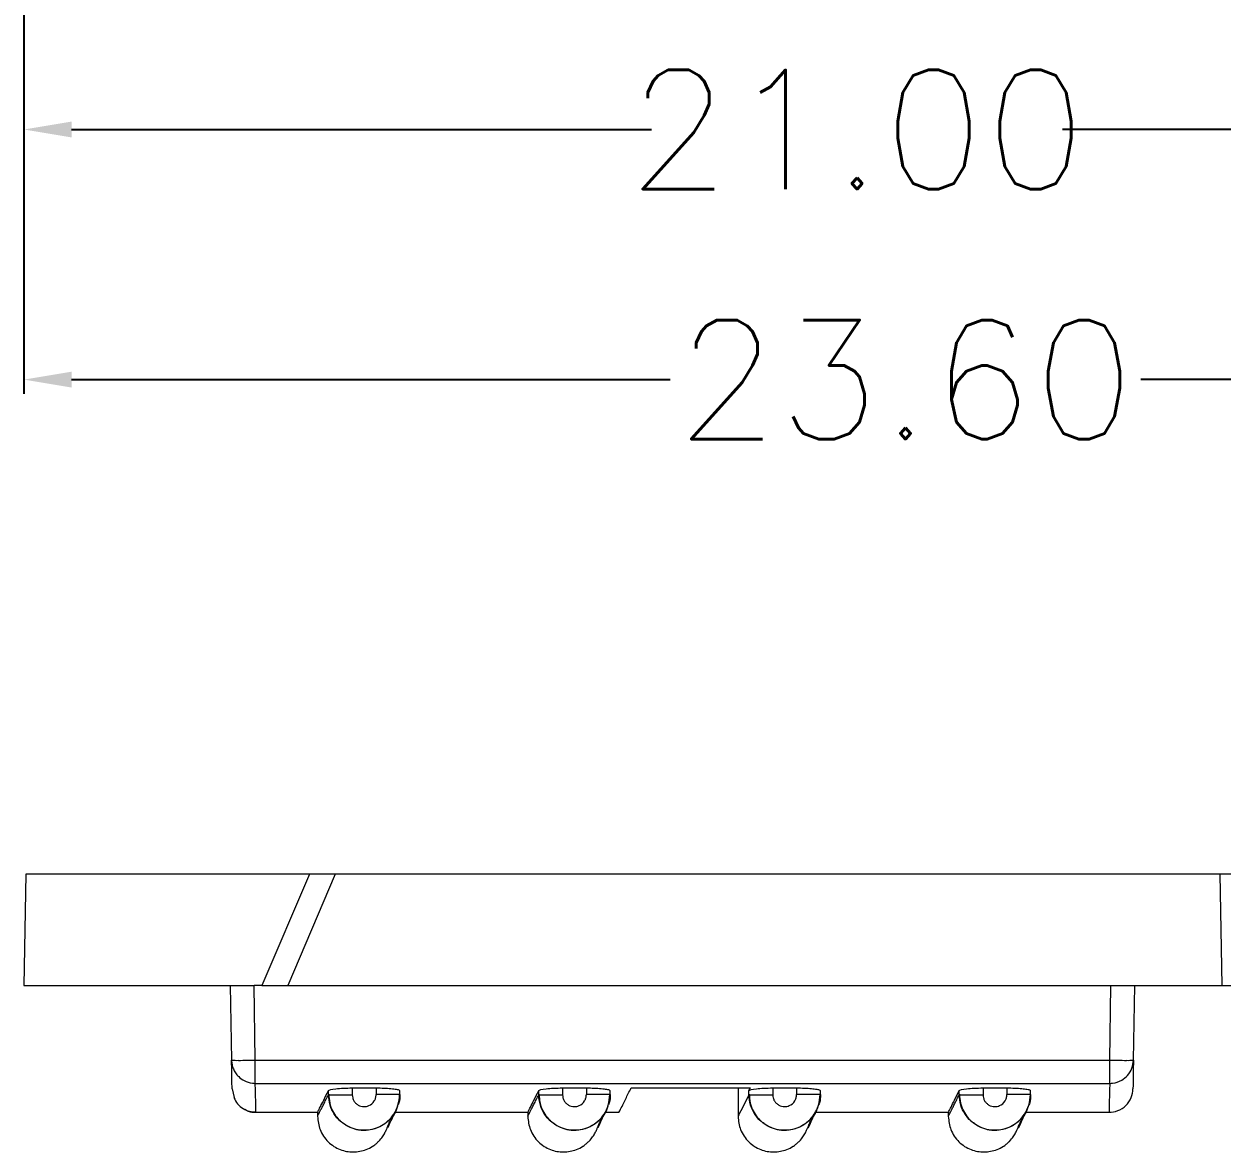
# Model space of a CAD drawing. Header units: inches. Extents: x 1474 to 3696, y 573 to 1061.
# Drawn here: x 3563.14 to 3578.24, y 639.49 to 653.71 of the extents above; entities that cross this region are included whole.
import ezdxf

# ---------------------------------------------------------------- set-up
doc = ezdxf.new("R2010")
doc.units = ezdxf.units.IN
doc.styles.get("Standard").update_dxf_attribs({"font": 'txt', "bigfont": 'gbcbig.shx'})
doc.dimstyles.new('2', dxfattribs={"dimtxt": 1.5, "dimasz": 0.6, "dimexe": 0.18, "dimexo": 0.0625, "dimgap": 0.09, "dimtad": 0, "dimtih": 1, "dimtoh": 1, "dimzin": 0, "dimdsep": 46, "dimtxsty": 'Standard', "dimcen": 0, "dimadec": 0, "dimazin": 2, "dimtfac": 1, "dimtofl": 0, "dimtmove": 0, "dimatfit": 3, "dimfxl": 0, "dimtolj": 1, "dimtzin": 0, "dimarcsym": 0})

# ---------------------------------------------------------------- blocks, each defined once
blk = doc.blocks.new('*D171')
at = {"color": 0, "lineweight": -2, "transparency": 16777216}
for p, q in [((3586.739, 659.063), (3586.739, 649.045)), ((3563.139, 658.963), (3563.139, 649.045)), ((3563.739, 649.225), (3571.284, 649.225)), ((3586.139, 649.225), (3577.214, 649.225))]:
    blk.add_line(p, q, dxfattribs=at)
at = {"color": 0, "transparency": 16777216}
for points in [[(3563.739, 649.325), (3563.739, 649.125), (3563.139, 649.225)], [(3586.139, 649.325), (3586.139, 649.125), (3586.739, 649.225)]]:
    blk.add_solid(points, dxfattribs=at)
at = {"layer": 'Defpoints', "color": 0, "transparency": 16777216}
for p in [(3586.739, 659.126), (3563.139, 659.026), (3586.739, 649.225)]:
    blk.add_point(p, dxfattribs=at)
at = {"color": 0, "transparency": 16777216, "insert": (3574.249, 649.225), "char_height": 1.5, "attachment_point": 5}
blk.add_mtext('\\A1;23.60', dxfattribs=at)
blk = doc.blocks.new('*D174')
at = {"color": 0, "lineweight": -2, "transparency": 16777216}
for p, q in [((3563.139, 659.504), (3563.139, 652.197)), ((3584.139, 658.263), (3584.139, 652.197)), ((3563.739, 652.377), (3571.049, 652.377)), ((3583.539, 652.377), (3576.229, 652.377))]:
    blk.add_line(p, q, dxfattribs=at)
at = {"color": 0, "transparency": 16777216}
for points in [[(3563.739, 652.477), (3563.739, 652.277), (3563.139, 652.377)], [(3583.539, 652.477), (3583.539, 652.277), (3584.139, 652.377)]]:
    blk.add_solid(points, dxfattribs=at)
at = {"layer": 'Defpoints', "color": 0, "transparency": 16777216}
for p in [(3563.139, 659.566), (3584.139, 658.326), (3563.139, 652.377)]:
    blk.add_point(p, dxfattribs=at)
at = {"color": 0, "transparency": 16777216, "insert": (3573.639, 652.377), "char_height": 1.5, "attachment_point": 5}
blk.add_mtext('\\A1;21.00', dxfattribs=at)

msp = doc.modelspace()

# ---------------------------------------------------------------- linework, layer by layer
at = {"color": 7, "linetype": 'Continuous', "lineweight": 15}
for p, q in [((3563.164, 642.991), (3563.139, 641.591)), ((3566.739, 642.991), (3563.164, 642.991)), ((3566.739, 642.991), (3566.139, 641.591)), ((3567.063, 642.991), (3566.463, 641.591)), ((3567.063, 642.991), (3566.739, 642.991)), ((3578.215, 642.991), (3567.063, 642.991)), ((3578.239, 641.591), (3578.215, 642.991)), ((3578.515, 642.991), (3578.215, 642.991)), ((3563.139, 641.591), (3566.039, 641.591)), ((3565.739, 641.591), (3565.756, 640.648)), ((3566.139, 641.591), (3566.039, 641.591)), ((3566.055, 640.648), (3566.039, 641.591)), ((3566.139, 641.591), (3566.463, 641.591)), ((3566.463, 641.591), (3578.239, 641.591)), ((3576.823, 640.648), (3576.839, 641.591)), ((3577.123, 640.648), (3577.139, 641.591)), ((3578.239, 641.591), (3578.539, 641.591)), ((3566.055, 640.648), (3576.823, 640.648)), ((3566.055, 640.356), (3566.055, 640.648)), ((3576.823, 640.356), (3576.823, 640.648)), ((3565.762, 640.286), (3565.787, 640.176)), ((3566.055, 640.356), (3576.823, 640.356)), ((3566.977, 640.213), (3566.977, 640.266)), ((3567.277, 640.298), (3567.577, 640.298)), ((3567.277, 640.298), (3567.277, 640.213)), ((3567.577, 640.298), (3567.577, 640.215)), ((3567.877, 640.211), (3567.877, 640.264)), ((3569.627, 640.213), (3569.627, 640.266)), ((3569.927, 640.298), (3570.227, 640.298)), ((3569.927, 640.298), (3569.927, 640.213)), ((3570.227, 640.298), (3570.227, 640.215)), ((3570.527, 640.211), (3570.527, 640.264)), ((3570.791, 640.298), (3572.294, 640.298)), ((3572.139, 640.298), (3572.139, 639.941)), ((3572.277, 640.213), (3572.277, 640.266)), ((3572.577, 640.298), (3572.877, 640.298)), ((3572.577, 640.298), (3572.577, 640.213)), ((3572.877, 640.298), (3572.877, 640.215)), ((3573.177, 640.211), (3573.177, 640.264)), ((3574.927, 640.213), (3574.927, 640.266)), ((3575.227, 640.298), (3575.527, 640.298)), ((3575.227, 640.298), (3575.227, 640.213)), ((3575.527, 640.298), (3575.527, 640.215)), ((3575.827, 640.211), (3575.827, 640.264)), ((3566.977, 640.213), (3566.984, 640.213)), ((3569.627, 640.213), (3569.634, 640.213)), ((3572.277, 640.213), (3572.284, 640.213)), ((3574.927, 640.213), (3574.934, 640.213)), ((3566.053, 639.991), (3566.839, 639.991)), ((3566.839, 639.991), (3566.839, 639.939)), ((3567.818, 639.991), (3569.489, 639.991)), ((3569.489, 639.991), (3569.489, 639.939)), ((3570.468, 639.991), (3570.639, 639.991)), ((3573.118, 639.991), (3574.789, 639.991)), ((3574.789, 639.991), (3574.789, 639.939)), ((3575.768, 639.991), (3576.816, 639.991))]:
    msp.add_line(p, q, dxfattribs=at)
for centre, radius, start, end in [((3565.818, 641.392), 0.746, 265.2095, 271.9649), ((3565.818, 653.525), 12.879, 270.1139, 271.0574), ((3577.06, 653.525), 12.879, 268.9426, 269.8861), ((3577.06, 641.392), 0.746, 268.0351, 274.7905)]:
    msp.add_arc(centre, radius, start, end, dxfattribs=at)
for points, knots in [([(3565.756, 640.648), (3565.757, 640.63), (3565.76, 640.592), (3565.777, 640.539), (3565.804, 640.487), (3565.849, 640.434), (3565.919, 640.383), (3565.994, 640.358), (3566.043, 640.356), (3566.055, 640.356)], [0, 0, 0, 0, 0.122284, 0.241377, 0.365382, 0.50059, 0.686932, 0.918584, 1, 1, 1, 1]), ([(3565.762, 640.286), (3565.762, 640.286), (3565.762, 640.288), (3565.762, 640.302), (3565.761, 640.324), (3565.761, 640.355), (3565.76, 640.395), (3565.759, 640.445), (3565.758, 640.503), (3565.757, 640.57), (3565.756, 640.622), (3565.756, 640.648)], [0, 0, 0, 0, 0.110851, 0.221715, 0.332614, 0.44357, 0.554606, 0.665745, 0.777008, 0.888419, 1, 1, 1, 1]), ([(3576.823, 640.356), (3576.835, 640.356), (3576.888, 640.359), (3576.971, 640.387), (3577.055, 640.456), (3577.11, 640.545), (3577.119, 640.614), (3577.123, 640.648)], [0, 0, 0, 0, 0.081602, 0.340594, 0.546345, 0.779324, 1, 1, 1, 1]), ([(3577.123, 640.648), (3577.122, 640.622), (3577.121, 640.57), (3577.12, 640.503), (3577.119, 640.445), (3577.118, 640.395), (3577.118, 640.355), (3577.117, 640.324), (3577.117, 640.302), (3577.116, 640.288), (3577.116, 640.286), (3577.116, 640.286)], [0, 0, 0, 0, 0.111556, 0.222948, 0.334199, 0.445332, 0.556368, 0.66733, 0.778241, 0.889124, 1, 1, 1, 1]), ([(3566.839, 639.991), (3566.841, 639.994), (3566.844, 640), (3566.871, 640.053), (3566.913, 640.137), (3566.956, 640.223), (3566.977, 640.266)], [0, 0, 0, 0, 0.24363, 0.495181, 0.747468, 1, 1, 1, 1]), ([(3566.977, 640.266), (3566.982, 640.274), (3567.016, 640.282), (3567.125, 640.294), (3567.2, 640.298), (3567.277, 640.298)], [0, 0, 0, 0, 0.5, 0.5, 1, 1, 1, 1]), ([(3567.577, 640.298), (3567.611, 640.298), (3567.678, 640.297), (3567.768, 640.291), (3567.835, 640.282), (3567.873, 640.273), (3567.875, 640.266), (3567.875, 640.264)], [0, 0, 0, 0, 0.212942, 0.42586, 0.639453, 0.854416, 1, 1, 1, 1]), ([(3569.489, 639.991), (3569.491, 639.994), (3569.494, 640), (3569.521, 640.053), (3569.563, 640.137), (3569.606, 640.223), (3569.627, 640.266)], [0, 0, 0, 0, 0.24363, 0.495181, 0.747468, 1, 1, 1, 1]), ([(3569.627, 640.266), (3569.632, 640.274), (3569.666, 640.282), (3569.775, 640.294), (3569.85, 640.298), (3569.927, 640.298)], [0, 0, 0, 0, 0.5, 0.5, 1, 1, 1, 1]), ([(3570.227, 640.298), (3570.261, 640.298), (3570.328, 640.297), (3570.418, 640.291), (3570.485, 640.282), (3570.523, 640.273), (3570.525, 640.266), (3570.525, 640.264)], [0, 0, 0, 0, 0.212942, 0.42586, 0.639453, 0.854416, 1, 1, 1, 1]), ([(3570.639, 639.991), (3570.641, 639.995), (3570.644, 640.001), (3570.674, 640.061), (3570.72, 640.154), (3570.767, 640.25), (3570.791, 640.298)], [0, 0, 0, 0, 0.242923, 0.494646, 0.747186, 1, 1, 1, 1]), ([(3572.277, 640.266), (3572.282, 640.274), (3572.316, 640.282), (3572.425, 640.294), (3572.5, 640.298), (3572.577, 640.298)], [0, 0, 0, 0, 0.5, 0.5, 1, 1, 1, 1]), ([(3572.877, 640.298), (3572.911, 640.298), (3572.978, 640.297), (3573.068, 640.291), (3573.135, 640.282), (3573.173, 640.273), (3573.175, 640.266), (3573.175, 640.264)], [0, 0, 0, 0, 0.2129416, 0.4258597, 0.6394527, 0.8544156, 1, 1, 1, 1]), ([(3574.789, 639.991), (3574.791, 639.994), (3574.794, 640), (3574.821, 640.053), (3574.863, 640.137), (3574.906, 640.223), (3574.927, 640.266)], [0, 0, 0, 0, 0.24363, 0.495181, 0.747468, 1, 1, 1, 1]), ([(3574.927, 640.266), (3574.932, 640.274), (3574.966, 640.282), (3575.075, 640.294), (3575.15, 640.298), (3575.227, 640.298)], [0, 0, 0, 0, 0.5, 0.5, 1, 1, 1, 1]), ([(3575.527, 640.298), (3575.561, 640.298), (3575.628, 640.297), (3575.718, 640.291), (3575.785, 640.282), (3575.823, 640.273), (3575.825, 640.266), (3575.825, 640.264)], [0, 0, 0, 0, 0.2129416, 0.4258597, 0.6394527, 0.8544156, 1, 1, 1, 1]), ([(3576.816, 639.991), (3576.886, 639.991), (3576.968, 640.019), (3577.085, 640.134), (3577.115, 640.215), (3577.116, 640.286)], [0, 0, 0, 0, 0.5, 0.5, 1, 1, 1, 1]), ([(3565.785, 640.176), (3565.799, 640.149), (3565.827, 640.095), (3565.899, 640.035), (3565.982, 639.999), (3566.037, 639.997), (3566.064, 639.996)], [0, 0, 0, 0, 0.2507133, 0.5025039, 0.7529079, 1, 1, 1, 1]), ([(3566.839, 639.941), (3566.839, 639.942), (3566.84, 639.943), (3566.847, 639.956), (3566.858, 639.978), (3566.873, 640.007), (3566.892, 640.046), (3566.916, 640.092), (3566.944, 640.147), (3566.966, 640.191), (3566.977, 640.213)], [0, 0, 0, 0, 0.125002, 0.249956, 0.374887, 0.499817, 0.624771, 0.74977, 0.874839, 1, 1, 1, 1]), ([(3567.156, 639.859), (3567.145, 639.866), (3567.103, 639.896), (3567.045, 639.97), (3566.989, 640.082), (3566.981, 640.168), (3566.977, 640.213)], [0, 0, 0, 0, 0.096284, 0.37112, 0.677634, 1, 1, 1, 1]), ([(3566.98, 640.221), (3566.983, 640.183), (3566.987, 640.109), (3567.025, 640.009), (3567.078, 639.931), (3567.122, 639.88), (3567.151, 639.863), (3567.157, 639.86)], [0, 0, 0, 0, 0.275563, 0.527074, 0.754169, 0.95659, 1, 1, 1, 1]), ([(3567.157, 639.86), (3567.19, 639.837), (3567.25, 639.796), (3567.364, 639.766), (3567.497, 639.763), (3567.627, 639.806), (3567.733, 639.882), (3567.806, 639.969), (3567.862, 640.082), (3567.87, 640.169), (3567.874, 640.215)], [0, 0, 0, 0, 0.120061, 0.221296, 0.348823, 0.520845, 0.623914, 0.738048, 0.863337, 1, 1, 1, 1]), ([(3567.277, 640.213), (3567.278, 640.199), (3567.28, 640.173), (3567.295, 640.136), (3567.319, 640.106), (3567.36, 640.074), (3567.42, 640.057), (3567.497, 640.073), (3567.549, 640.118), (3567.574, 640.172), (3567.576, 640.2), (3567.577, 640.215)], [0, 0, 0, 0, 0.0868371, 0.1674089, 0.2475094, 0.3330284, 0.4955701, 0.6270617, 0.8213731, 0.908935, 1, 1, 1, 1]), ([(3567.877, 640.215), (3567.881, 640.215), (3567.851, 640.215), (3567.739, 640.215), (3567.659, 640.215), (3567.577, 640.215)], [0, 0, 0, 0, 0.5, 0.5, 1, 1, 1, 1]), ([(3569.489, 639.941), (3569.489, 639.942), (3569.49, 639.943), (3569.497, 639.956), (3569.508, 639.978), (3569.523, 640.007), (3569.542, 640.046), (3569.566, 640.092), (3569.594, 640.147), (3569.616, 640.191), (3569.627, 640.213)], [0, 0, 0, 0, 0.125002, 0.249956, 0.374887, 0.499817, 0.624771, 0.74977, 0.874839, 1, 1, 1, 1]), ([(3569.806, 639.859), (3569.795, 639.866), (3569.753, 639.896), (3569.695, 639.97), (3569.639, 640.082), (3569.631, 640.168), (3569.627, 640.213)], [0, 0, 0, 0, 0.096284, 0.37112, 0.677634, 1, 1, 1, 1]), ([(3569.63, 640.221), (3569.633, 640.183), (3569.637, 640.109), (3569.675, 640.009), (3569.728, 639.931), (3569.772, 639.88), (3569.801, 639.863), (3569.807, 639.86)], [0, 0, 0, 0, 0.275563, 0.527074, 0.754169, 0.95659, 1, 1, 1, 1]), ([(3569.807, 639.86), (3569.84, 639.837), (3569.9, 639.796), (3570.014, 639.766), (3570.147, 639.763), (3570.277, 639.806), (3570.383, 639.882), (3570.456, 639.969), (3570.512, 640.082), (3570.52, 640.169), (3570.524, 640.215)], [0, 0, 0, 0, 0.120061, 0.221296, 0.348823, 0.520845, 0.623914, 0.738048, 0.863337, 1, 1, 1, 1]), ([(3569.927, 640.213), (3569.928, 640.199), (3569.93, 640.173), (3569.945, 640.136), (3569.969, 640.106), (3570.01, 640.074), (3570.07, 640.057), (3570.147, 640.073), (3570.199, 640.118), (3570.224, 640.172), (3570.226, 640.2), (3570.227, 640.215)], [0, 0, 0, 0, 0.086837, 0.167409, 0.247509, 0.333028, 0.49557, 0.627062, 0.821373, 0.908935, 1, 1, 1, 1]), ([(3570.527, 640.215), (3570.531, 640.215), (3570.501, 640.215), (3570.389, 640.215), (3570.309, 640.215), (3570.227, 640.215)], [0, 0, 0, 0, 0.5, 0.5, 1, 1, 1, 1]), ([(3572.456, 639.859), (3572.445, 639.866), (3572.403, 639.896), (3572.345, 639.97), (3572.289, 640.082), (3572.281, 640.168), (3572.277, 640.213)], [0, 0, 0, 0, 0.0962839, 0.3711201, 0.6776335, 1, 1, 1, 1]), ([(3572.28, 640.221), (3572.283, 640.183), (3572.287, 640.109), (3572.325, 640.009), (3572.378, 639.931), (3572.422, 639.88), (3572.451, 639.863), (3572.457, 639.86)], [0, 0, 0, 0, 0.275563, 0.527074, 0.754169, 0.95659, 1, 1, 1, 1]), ([(3572.457, 639.86), (3572.49, 639.837), (3572.55, 639.796), (3572.664, 639.766), (3572.797, 639.763), (3572.927, 639.806), (3573.033, 639.882), (3573.106, 639.969), (3573.162, 640.082), (3573.17, 640.169), (3573.174, 640.215)], [0, 0, 0, 0, 0.120061, 0.221296, 0.348823, 0.520845, 0.623914, 0.738048, 0.863337, 1, 1, 1, 1]), ([(3572.577, 640.213), (3572.578, 640.199), (3572.58, 640.173), (3572.595, 640.136), (3572.619, 640.106), (3572.66, 640.074), (3572.72, 640.057), (3572.797, 640.073), (3572.849, 640.118), (3572.874, 640.172), (3572.876, 640.2), (3572.877, 640.215)], [0, 0, 0, 0, 0.0868371, 0.1674089, 0.2475094, 0.3330284, 0.4955701, 0.6270617, 0.8213731, 0.908935, 1, 1, 1, 1]), ([(3573.177, 640.215), (3573.181, 640.215), (3573.151, 640.215), (3573.039, 640.215), (3572.959, 640.215), (3572.877, 640.215)], [0, 0, 0, 0, 0.5, 0.5, 1, 1, 1, 1]), ([(3574.789, 639.941), (3574.789, 639.942), (3574.79, 639.943), (3574.797, 639.956), (3574.808, 639.978), (3574.823, 640.007), (3574.842, 640.046), (3574.866, 640.092), (3574.894, 640.147), (3574.916, 640.191), (3574.927, 640.213)], [0, 0, 0, 0, 0.125002, 0.249956, 0.374887, 0.499817, 0.624771, 0.74977, 0.874839, 1, 1, 1, 1]), ([(3575.106, 639.859), (3575.095, 639.866), (3575.053, 639.896), (3574.995, 639.97), (3574.939, 640.082), (3574.931, 640.168), (3574.927, 640.213)], [0, 0, 0, 0, 0.096284, 0.37112, 0.677634, 1, 1, 1, 1]), ([(3574.93, 640.221), (3574.933, 640.183), (3574.937, 640.109), (3574.975, 640.009), (3575.028, 639.931), (3575.072, 639.88), (3575.101, 639.863), (3575.107, 639.86)], [0, 0, 0, 0, 0.2755634, 0.5270744, 0.754169, 0.95659, 1, 1, 1, 1]), ([(3575.107, 639.86), (3575.14, 639.837), (3575.2, 639.796), (3575.314, 639.766), (3575.447, 639.763), (3575.577, 639.806), (3575.683, 639.882), (3575.756, 639.969), (3575.812, 640.082), (3575.82, 640.169), (3575.824, 640.215)], [0, 0, 0, 0, 0.120061, 0.221296, 0.348823, 0.520845, 0.623914, 0.738048, 0.863337, 1, 1, 1, 1]), ([(3575.227, 640.213), (3575.228, 640.199), (3575.23, 640.173), (3575.245, 640.136), (3575.269, 640.106), (3575.31, 640.074), (3575.37, 640.057), (3575.447, 640.073), (3575.499, 640.118), (3575.524, 640.172), (3575.526, 640.2), (3575.527, 640.215)], [0, 0, 0, 0, 0.086837, 0.167409, 0.247509, 0.333028, 0.49557, 0.627062, 0.821373, 0.908935, 1, 1, 1, 1]), ([(3575.827, 640.215), (3575.831, 640.215), (3575.801, 640.215), (3575.689, 640.215), (3575.609, 640.215), (3575.527, 640.215)], [0, 0, 0, 0, 0.5, 0.5, 1, 1, 1, 1]), ([(3565.926, 640.029), (3565.939, 640.02), (3565.98, 639.995), (3566.029, 639.993), (3566.062, 639.991)], [0, 0, 0, 0, 0.31904, 1, 1, 1, 1]), ([(3566.839, 639.941), (3566.845, 639.883), (3566.855, 639.795), (3566.912, 639.69), (3566.971, 639.618), (3567.043, 639.56), (3567.147, 639.507), (3567.29, 639.48), (3567.43, 639.509), (3567.51, 639.544), (3567.534, 639.564), (3567.535, 639.564)], [0, 0, 0, 0, 0.177191, 0.272044, 0.368486, 0.464492, 0.558093, 0.731018, 0.903942, 0.997544, 1, 1, 1, 1]), ([(3567.535, 639.564), (3567.536, 639.565), (3567.554, 639.575), (3567.579, 639.597), (3567.626, 639.639), (3567.663, 639.689), (3567.691, 639.737), (3567.71, 639.778), (3567.724, 639.815), (3567.737, 639.846), (3567.75, 639.874), (3567.766, 639.901), (3567.785, 639.931), (3567.805, 639.966), (3567.822, 639.997), (3567.83, 640.012)], [0, 0, 0, 0, 0.000891, 0.014038, 0.029273, 0.067095, 0.11537, 0.173828, 0.241764, 0.345526, 0.462188, 0.589277, 0.724261, 0.864573, 1, 1, 1, 1]), ([(3567.733, 639.835), (3567.73, 639.824), (3567.713, 639.76), (3567.769, 639.898), (3567.803, 639.962), (3567.819, 639.991)], [0, 0, 0, 0, 0.100796, 0.600102, 1, 1, 1, 1]), ([(3569.489, 639.941), (3569.495, 639.883), (3569.505, 639.795), (3569.562, 639.69), (3569.621, 639.618), (3569.693, 639.56), (3569.797, 639.507), (3569.94, 639.48), (3570.08, 639.509), (3570.16, 639.544), (3570.184, 639.564), (3570.185, 639.564)], [0, 0, 0, 0, 0.177191, 0.2720444, 0.3684856, 0.4644916, 0.5580929, 0.7310176, 0.9039423, 0.9975437, 1, 1, 1, 1]), ([(3570.185, 639.564), (3570.186, 639.565), (3570.204, 639.575), (3570.229, 639.597), (3570.276, 639.639), (3570.313, 639.689), (3570.341, 639.737), (3570.36, 639.778), (3570.374, 639.815), (3570.387, 639.846), (3570.4, 639.874), (3570.416, 639.901), (3570.435, 639.931), (3570.455, 639.966), (3570.472, 639.997), (3570.48, 640.012)], [0, 0, 0, 0, 0.000891, 0.014038, 0.029273, 0.067095, 0.11537, 0.173828, 0.241764, 0.345526, 0.462188, 0.589277, 0.724261, 0.864573, 1, 1, 1, 1]), ([(3570.383, 639.835), (3570.38, 639.824), (3570.363, 639.76), (3570.419, 639.898), (3570.453, 639.962), (3570.469, 639.991)], [0, 0, 0, 0, 0.100779, 0.600095, 1, 1, 1, 1]), ([(3572.139, 639.941), (3572.145, 639.883), (3572.155, 639.795), (3572.212, 639.69), (3572.271, 639.618), (3572.343, 639.56), (3572.447, 639.507), (3572.59, 639.48), (3572.73, 639.509), (3572.81, 639.544), (3572.834, 639.564), (3572.835, 639.564)], [0, 0, 0, 0, 0.177191, 0.2720444, 0.3684856, 0.4644916, 0.5580929, 0.7310176, 0.9039423, 0.9975437, 1, 1, 1, 1]), ([(3572.835, 639.564), (3572.836, 639.565), (3572.854, 639.575), (3572.879, 639.597), (3572.926, 639.639), (3572.963, 639.689), (3572.991, 639.737), (3573.01, 639.778), (3573.024, 639.815), (3573.037, 639.846), (3573.05, 639.874), (3573.066, 639.901), (3573.085, 639.931), (3573.105, 639.966), (3573.122, 639.997), (3573.13, 640.012)], [0, 0, 0, 0, 0.000891, 0.014038, 0.029273, 0.067095, 0.11537, 0.173828, 0.241764, 0.345526, 0.462188, 0.589277, 0.724261, 0.864573, 1, 1, 1, 1]), ([(3573.033, 639.835), (3573.03, 639.824), (3573.013, 639.76), (3573.069, 639.898), (3573.103, 639.962), (3573.119, 639.991)], [0, 0, 0, 0, 0.100779, 0.600095, 1, 1, 1, 1]), ([(3574.789, 639.941), (3574.795, 639.883), (3574.805, 639.795), (3574.862, 639.69), (3574.921, 639.618), (3574.993, 639.56), (3575.097, 639.507), (3575.24, 639.48), (3575.38, 639.509), (3575.46, 639.544), (3575.484, 639.564), (3575.485, 639.564)], [0, 0, 0, 0, 0.177191, 0.272044, 0.368486, 0.464492, 0.558093, 0.731018, 0.903942, 0.997544, 1, 1, 1, 1]), ([(3575.485, 639.564), (3575.486, 639.565), (3575.504, 639.575), (3575.529, 639.597), (3575.576, 639.639), (3575.613, 639.689), (3575.641, 639.737), (3575.66, 639.778), (3575.674, 639.815), (3575.687, 639.846), (3575.7, 639.874), (3575.716, 639.901), (3575.735, 639.931), (3575.755, 639.966), (3575.772, 639.997), (3575.78, 640.012)], [0, 0, 0, 0, 0.000891, 0.014038, 0.029273, 0.067095, 0.11537, 0.173828, 0.241764, 0.345526, 0.462188, 0.589277, 0.724261, 0.864573, 1, 1, 1, 1]), ([(3575.683, 639.835), (3575.68, 639.824), (3575.663, 639.76), (3575.719, 639.898), (3575.753, 639.962), (3575.769, 639.991)], [0, 0, 0, 0, 0.100779, 0.600095, 1, 1, 1, 1])]:
    msp.add_open_spline(points, degree=3, knots=knots, dxfattribs=at)
for points in [[(3566.062, 639.991), (3566.062, 639.991), (3566.06, 640.113), (3566.055, 640.356)], [(3572.277, 640.266), (3572.283, 640.276), (3572.288, 640.287), (3572.294, 640.298)], [(3576.823, 640.356), (3576.818, 640.113), (3576.816, 639.991), (3576.816, 639.991)], [(3572.277, 640.213), (3572.186, 640.032), (3572.139, 639.941), (3572.139, 639.941)]]:
    msp.add_open_spline(points, degree=3, dxfattribs=at)
at = {"color": 8, "linetype": 'Continuous', "lineweight": 15}
for points, knots in [([(3566.984, 640.213), (3566.989, 640.213), (3567.001, 640.213), (3567.067, 640.213), (3567.163, 640.213), (3567.239, 640.213), (3567.277, 640.213)], [0, 0, 0, 0, 0.1990783, 0.4660522, 0.7330261, 1, 1, 1, 1]), ([(3567.877, 640.215), (3567.877, 640.179), (3567.877, 640.135), (3567.859, 640.095), (3567.855, 640.087)], [0, 0, 0, 0, 0.7893, 1, 1, 1, 1]), ([(3569.634, 640.213), (3569.639, 640.213), (3569.651, 640.213), (3569.717, 640.213), (3569.813, 640.213), (3569.889, 640.213), (3569.927, 640.213)], [0, 0, 0, 0, 0.199078, 0.466052, 0.733026, 1, 1, 1, 1]), ([(3570.527, 640.215), (3570.527, 640.179), (3570.527, 640.135), (3570.509, 640.095), (3570.505, 640.087)], [0, 0, 0, 0, 0.7893, 1, 1, 1, 1]), ([(3572.284, 640.213), (3572.289, 640.213), (3572.301, 640.213), (3572.367, 640.213), (3572.463, 640.213), (3572.539, 640.213), (3572.577, 640.213)], [0, 0, 0, 0, 0.199078, 0.466052, 0.733026, 1, 1, 1, 1]), ([(3573.177, 640.215), (3573.177, 640.179), (3573.177, 640.135), (3573.159, 640.095), (3573.155, 640.087)], [0, 0, 0, 0, 0.7893, 1, 1, 1, 1]), ([(3574.934, 640.213), (3574.939, 640.213), (3574.951, 640.213), (3575.017, 640.213), (3575.113, 640.213), (3575.189, 640.213), (3575.227, 640.213)], [0, 0, 0, 0, 0.199078, 0.466052, 0.733026, 1, 1, 1, 1]), ([(3575.827, 640.215), (3575.827, 640.179), (3575.827, 640.135), (3575.809, 640.095), (3575.805, 640.087)], [0, 0, 0, 0, 0.7893, 1, 1, 1, 1]), ([(3567.846, 640.065), (3567.836, 640.035), (3567.807, 639.954), (3567.718, 639.862), (3567.608, 639.797), (3567.504, 639.767), (3567.4, 639.761), (3567.298, 639.78), (3567.214, 639.813), (3567.171, 639.847), (3567.156, 639.859)], [0, 0, 0, 0, 0.113498, 0.302932, 0.439611, 0.567204, 0.684767, 0.805712, 0.933144, 1, 1, 1, 1]), ([(3570.496, 640.065), (3570.486, 640.035), (3570.457, 639.954), (3570.368, 639.862), (3570.258, 639.797), (3570.154, 639.767), (3570.05, 639.761), (3569.948, 639.78), (3569.864, 639.813), (3569.821, 639.847), (3569.806, 639.859)], [0, 0, 0, 0, 0.113498, 0.302932, 0.439611, 0.567204, 0.684767, 0.805712, 0.933144, 1, 1, 1, 1]), ([(3573.146, 640.065), (3573.136, 640.035), (3573.107, 639.954), (3573.018, 639.862), (3572.908, 639.797), (3572.804, 639.767), (3572.7, 639.761), (3572.598, 639.78), (3572.514, 639.813), (3572.471, 639.847), (3572.456, 639.859)], [0, 0, 0, 0, 0.113498, 0.302932, 0.439611, 0.567204, 0.684767, 0.805712, 0.933144, 1, 1, 1, 1]), ([(3575.796, 640.065), (3575.786, 640.035), (3575.757, 639.954), (3575.668, 639.862), (3575.558, 639.797), (3575.454, 639.767), (3575.35, 639.761), (3575.248, 639.78), (3575.164, 639.813), (3575.121, 639.847), (3575.106, 639.859)], [0, 0, 0, 0, 0.1134979, 0.3029317, 0.4396113, 0.567204, 0.6847668, 0.8057116, 0.9331436, 1, 1, 1, 1])]:
    msp.add_open_spline(points, degree=3, knots=knots, dxfattribs=at)

# ---------------------------------------------------------------- dimensions: what is measured, and where the dimension line sits
dim = msp.add_linear_dim(base=(3563.139, 652.377), p1=(3584.139, 658.326), p2=(3563.139, 659.566), dimstyle='2')
dim.commit()
dim.dimension.update_dxf_attribs({"geometry": '*D174', "text_midpoint": (3573.639, 652.377)})
dim = msp.add_linear_dim(base=(3586.739, 649.225), p1=(3563.139, 659.026), p2=(3586.739, 659.126), dimstyle='2')
dim.commit()
dim.dimension.update_dxf_attribs({"geometry": '*D171', "text_midpoint": (3574.249, 649.225), "dimtype": 160})

doc.saveas('drawing.dxf')
